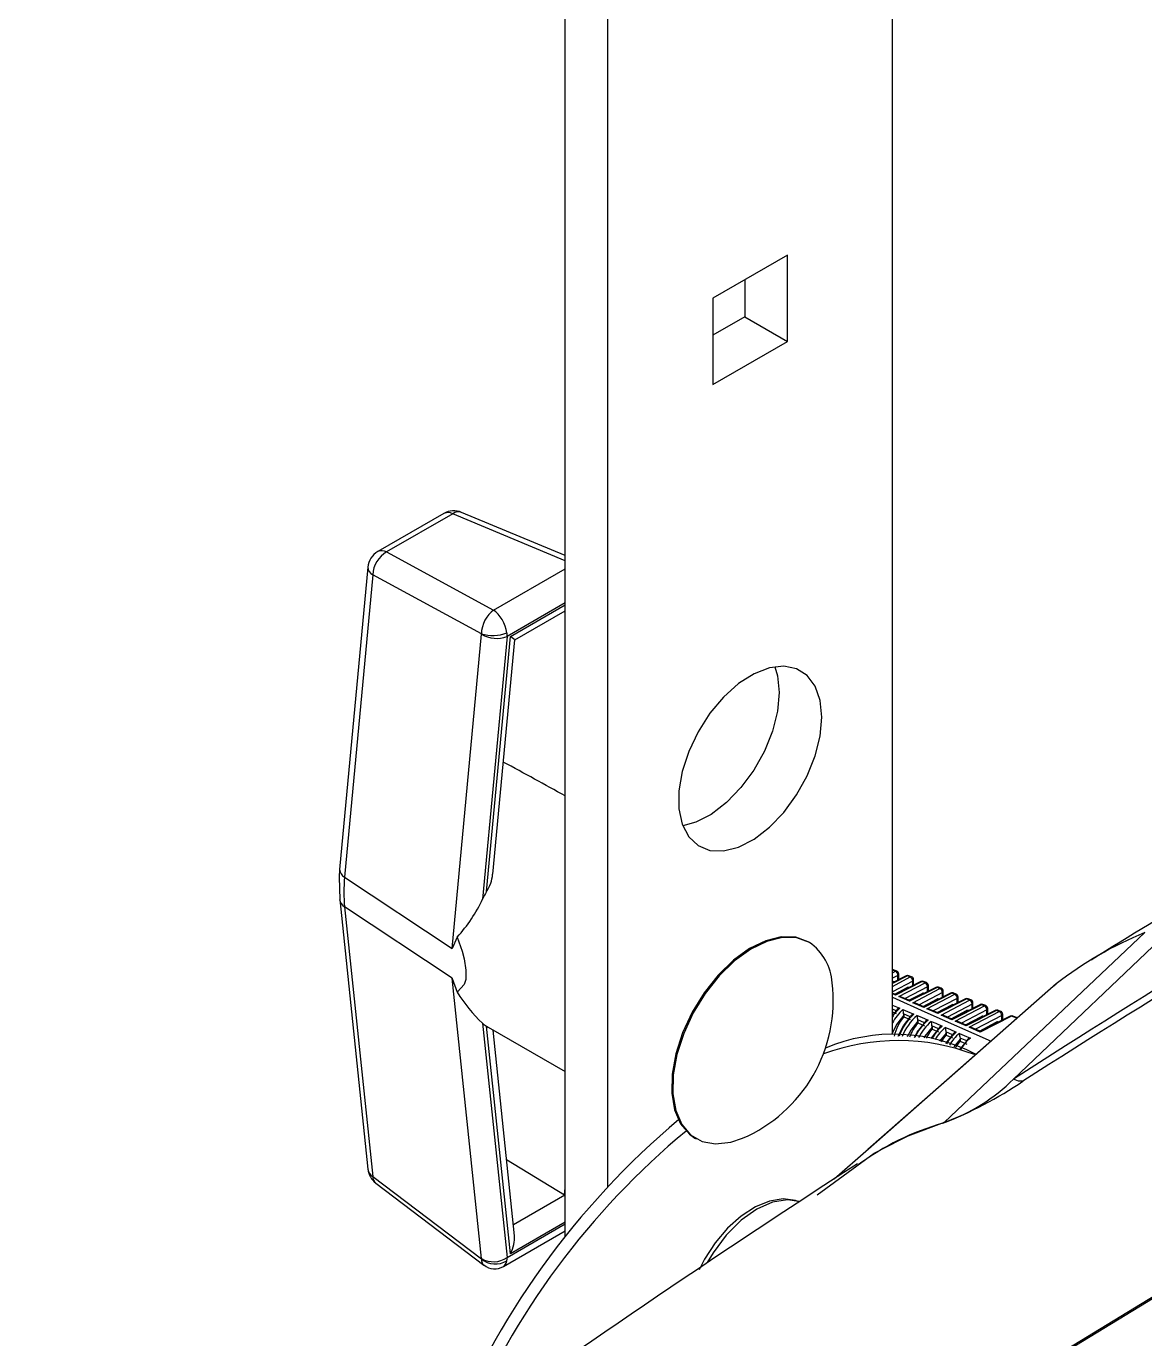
# Model space of a CAD drawing. Extents: x 6 to 134, y 1 to 99.
# Drawn here: x 12.961 to 16.437, y 15.045 to 19.123 of the extents above; entities that cross this region are included whole.
import ezdxf

# ---------------------------------------------------------------- set-up
doc = ezdxf.new("R2010")
doc.units = 0
doc.header["$MEASUREMENT"] = 0
doc.layers.add('OBJECT', color=7, linetype='CONTINUOUS')

msp = doc.modelspace()

# ---------------------------------------------------------------- linework, layer by layer
at = {"layer": 'OBJECT'}
for p, q in [((15.6524, 15.991), (15.6524, 21.5365)), ((14.6356, 15.3629), (14.6356, 21.103)), ((14.7686, 15.517), (14.7686, 21.0262)), ((15.3265, 18.412), (15.0945, 18.2781)), ((15.3265, 18.1442), (15.3265, 18.412)), ((15.1935, 18.3353), (15.1935, 18.2209)), ((15.0945, 18.2781), (15.0945, 18.0103)), ((15.1935, 18.2209), (15.0945, 18.1638)), ((15.1935, 18.2209), (15.3265, 18.1442)), ((15.0945, 18.0103), (15.3265, 18.1442)), ((14.2585, 17.6093), (14.0533, 17.4908)), ((14.2859, 17.6082), (14.0807, 17.4898)), ((14.6356, 17.4627), (14.2859, 17.6082)), ((14.6356, 17.4789), (14.3138, 17.6129)), ((14.0807, 17.4898), (14.4129, 17.309)), ((14.0223, 17.4425), (13.9346, 16.5029)), ((14.0376, 17.4189), (13.9499, 16.4794)), ((14.3751, 17.2354), (14.0376, 17.4189)), ((14.4129, 17.309), (14.6356, 17.4376)), ((14.6356, 17.3313), (14.4552, 17.2272)), ((14.4653, 17.2274), (14.6356, 17.3257)), ((14.4786, 17.2164), (14.6356, 17.3071)), ((14.6356, 17.3025), (14.6352, 17.3068)), ((14.2839, 16.2574), (14.375, 17.234)), ((14.4552, 17.2272), (14.379, 16.4112)), ((14.3913, 16.4346), (14.4653, 17.2274)), ((14.4106, 16.488), (14.4786, 17.2165)), ((13.9499, 16.4794), (14.2839, 16.2574)), ((13.9347, 16.41), (14.0224, 15.5717)), ((14.2839, 16.1652), (13.9499, 16.3872)), ((13.9499, 16.3872), (14.0376, 15.5489)), ((16.5863, 16.3823), (16.029, 15.8519)), ((15.3944, 16.2761), (15.3909, 16.2782)), ((16.4368, 16.3067), (15.8139, 15.7179)), ((14.375, 15.2939), (14.2839, 16.1652)), ((15.6658, 16.1874), (15.6524, 16.1926)), ((15.6617, 16.1869), (15.6524, 16.1905)), ((15.6524, 16.182), (15.6617, 16.1869)), ((15.6693, 16.174), (15.6524, 16.1652)), ((15.6949, 16.1726), (15.6524, 16.151)), ((15.699, 16.1724), (15.6524, 16.1488)), ((15.6524, 16.1399), (15.7079, 16.169)), ((15.7155, 16.1561), (15.6524, 16.1231)), ((15.6524, 16.1538), (15.6525, 16.1539)), ((15.6557, 16.1526), (15.6525, 16.1539)), ((15.6581, 16.1538), (15.6566, 16.1544)), ((15.7451, 16.1545), (15.6622, 16.1124)), ((15.7411, 16.1547), (15.6624, 16.1146)), ((15.6693, 16.1596), (15.6693, 16.174)), ((15.6722, 16.161), (15.6722, 16.1781)), ((15.7079, 16.169), (15.699, 16.1724)), ((15.712, 16.1695), (15.7031, 16.173)), ((15.7155, 16.1416), (15.7155, 16.1561)), ((15.7183, 16.1431), (15.7183, 16.1602)), ((15.754, 16.1511), (15.7451, 16.1545)), ((15.7581, 16.1516), (15.7492, 16.1551)), ((16.1618, 16.1479), (15.5782, 15.6344)), ((15.6624, 16.1146), (15.6524, 16.119)), ((15.6622, 16.1124), (15.6524, 16.1167)), ((15.66, 16.1157), (15.6987, 16.136)), ((15.672, 16.1081), (15.754, 16.1511)), ((15.7616, 16.1383), (15.692, 16.1017)), ((15.7019, 16.1347), (15.6987, 16.136)), ((15.7043, 16.1359), (15.7028, 16.1365)), ((15.7038, 16.0966), (15.7448, 16.1181)), ((15.7913, 16.1366), (15.706, 16.0933)), ((15.7873, 16.1367), (15.7062, 16.0956)), ((15.7159, 16.089), (15.8001, 16.1332)), ((15.8077, 16.1204), (15.7358, 16.0826)), ((15.7481, 16.1168), (15.7448, 16.1181)), ((15.7504, 16.118), (15.7489, 16.1186)), ((15.8375, 16.1187), (15.7499, 16.0742)), ((15.8335, 16.1188), (15.75, 16.0765)), ((15.7597, 16.0699), (15.8463, 16.1153)), ((15.7616, 16.1237), (15.7616, 16.1383)), ((15.7645, 16.1252), (15.7645, 16.1423)), ((15.8001, 16.1332), (15.7913, 16.1366)), ((15.8042, 16.1337), (15.7954, 16.1372)), ((15.8077, 16.1058), (15.8077, 16.1204)), ((15.8106, 16.1072), (15.8106, 16.1244)), ((15.8463, 16.1153), (15.8375, 16.1187)), ((15.8504, 16.1158), (15.8416, 16.1192)), ((16.1539, 16.1411), (16.1618, 16.1479)), ((15.706, 16.0933), (15.672, 16.1081)), ((15.7062, 16.0956), (15.6808, 16.1066)), ((15.7499, 16.0742), (15.7159, 16.089)), ((15.75, 16.0765), (15.7246, 16.0875)), ((15.7476, 16.0775), (15.7909, 16.1002)), ((15.8539, 16.1025), (15.7797, 16.0636)), ((15.7943, 16.0989), (15.7909, 16.1002)), ((15.7915, 16.0584), (15.8371, 16.0823)), ((15.8837, 16.1008), (15.7937, 16.0551)), ((15.8796, 16.1009), (15.7939, 16.0574)), ((15.7966, 16.1001), (15.795, 16.1007)), ((15.8036, 16.0508), (15.8924, 16.0974)), ((15.9, 16.0846), (15.8235, 16.0445)), ((15.8404, 16.081), (15.8371, 16.0823)), ((15.9298, 16.0829), (15.8376, 16.036)), ((15.9258, 16.083), (15.8377, 16.0383)), ((15.8428, 16.0822), (15.8412, 16.0828)), ((15.8474, 16.0317), (15.9385, 16.0796)), ((15.8539, 16.0879), (15.8539, 16.1025)), ((15.8567, 16.0893), (15.8567, 16.1065)), ((15.8924, 16.0974), (15.8837, 16.1008)), ((15.8965, 16.098), (15.8878, 16.1013)), ((15.9, 16.0699), (15.9, 16.0846)), ((15.9029, 16.0714), (15.9029, 16.0886)), ((15.9385, 16.0796), (15.9298, 16.0829)), ((15.9426, 16.0801), (15.934, 16.0834)), ((15.949, 16.0535), (15.949, 16.0707)), ((15.6643, 16.064), (15.6524, 16.0691)), ((15.6524, 16.0472), (15.6642, 16.0623)), ((15.6524, 16.0609), (15.6642, 16.0558)), ((15.6591, 16.0549), (15.6693, 16.0679)), ((15.7081, 16.0454), (15.6873, 16.0542)), ((15.688, 16.05), (15.688, 16.0454)), ((15.688, 16.0454), (15.708, 16.0367)), ((15.752, 16.0267), (15.7312, 16.0355)), ((15.7319, 16.0315), (15.7319, 16.0263)), ((15.7937, 16.0551), (15.7597, 16.0699)), ((15.7939, 16.0574), (15.7685, 16.0684)), ((15.8376, 16.036), (15.8036, 16.0508)), ((15.8377, 16.0383), (15.8123, 16.0493)), ((15.8353, 16.0393), (15.8832, 16.0644)), ((15.8814, 16.0169), (15.8474, 16.0317)), ((15.8816, 16.0192), (15.8562, 16.0303)), ((15.9461, 16.0667), (15.8674, 16.0254)), ((15.8792, 16.0202), (15.9293, 16.0465)), ((15.976, 16.065), (15.8814, 16.0169)), ((15.972, 16.0651), (15.8816, 16.0192)), ((15.8866, 16.0631), (15.8832, 16.0644)), ((15.889, 16.0643), (15.8873, 16.065)), ((15.8913, 16.0127), (15.9847, 16.0617)), ((15.9923, 16.0488), (15.9112, 16.0063)), ((16.0222, 16.0471), (15.9252, 15.9978)), ((16.0182, 16.0472), (15.9254, 16.0001)), ((15.9328, 16.0452), (15.9293, 16.0465)), ((15.9351, 16.0464), (15.9334, 16.0471)), ((15.9461, 16.052), (15.9461, 16.0667)), ((15.9847, 16.0617), (15.976, 16.065)), ((15.9888, 16.0622), (15.9801, 16.0655)), ((15.9923, 16.0341), (15.9923, 16.0488)), ((15.9952, 16.0355), (15.9952, 16.0529)), ((16.0393, 16.0405), (16.0222, 16.0471)), ((16.0409, 16.042), (16.0263, 16.0476)), ((14.379, 16.0252), (14.4552, 15.2972)), ((14.3913, 16.016), (14.3962, 16.0135)), ((14.4653, 15.3087), (14.3913, 16.016)), ((14.396, 16.0131), (14.6356, 15.8748)), ((14.4782, 15.365), (14.4113, 16.0042)), ((15.7319, 16.0263), (15.7518, 16.0176)), ((15.7958, 16.008), (15.7751, 16.0168)), ((15.7757, 16.0129), (15.7757, 16.0073)), ((15.7757, 16.0073), (15.7957, 15.9986)), ((15.8196, 15.9943), (15.799, 15.9696)), ((15.8396, 15.9892), (15.819, 15.9981)), ((15.8196, 15.9943), (15.8196, 15.9882)), ((15.9252, 15.9978), (15.8913, 16.0127)), ((15.9254, 16.0001), (15.9, 16.0112)), ((15.923, 16.0011), (15.9755, 16.0287)), ((15.979, 16.0273), (15.9755, 16.0287)), ((15.9813, 16.0285), (15.9796, 16.0292)), ((15.8183, 15.962), (15.8395, 15.988)), ((15.8196, 15.9882), (15.8395, 15.9795)), ((15.8634, 15.9757), (15.8433, 15.9521)), ((15.8628, 15.9444), (15.8834, 15.9694)), ((15.8834, 15.9705), (15.8629, 15.9793)), ((15.8634, 15.9757), (15.8634, 15.9691)), ((15.8634, 15.9691), (15.8834, 15.9604)), ((16.029, 15.8519), (16.029, 15.8519)), ((15.0389, 15.6685), (15.0425, 15.6664)), ((15.5782, 15.6344), (15.4719, 15.541)), ((15.5782, 15.6344), (15.5762, 15.6326)), ((14.4534, 15.6017), (14.6336, 15.4924)), ((14.0376, 15.5489), (14.3751, 15.2928)), ((14.0467, 15.5284), (14.3829, 15.2732)), ((14.6336, 15.4924), (14.6356, 15.5137)), ((14.4746, 15.3997), (14.6343, 15.492)), ((14.4436, 15.2694), (14.6356, 15.3802)), ((14.4552, 15.2972), (14.6356, 15.4014)), ((14.6356, 15.407), (14.4653, 15.3087))]:
    msp.add_line(p, q, dxfattribs=at)
at = {"layer": 'OBJECT', "flags": 128}
for points in [[(15.4332, 16.9761), (15.428, 17.0284), (15.4126, 17.0722), (15.3878, 17.1056), (15.3547, 17.1268), (15.3148, 17.135), (15.2701, 17.1298), (15.2226, 17.1113), (15.1745, 17.0806), (15.128, 17.0389), (15.0855, 16.9883), (15.0488, 16.9311), (15.0196, 16.87), (14.9994, 16.8078), (14.9891, 16.7475), (14.9891, 16.6919), (14.9994, 16.6436), (15.0196, 16.6048), (15.0488, 16.5773), (15.0855, 16.5625), (15.128, 16.561), (15.1745, 16.5729), (15.2226, 16.5977), (15.2701, 16.6341), (15.3148, 16.6805), (15.3547, 16.7348), (15.3878, 16.7943), (15.4126, 16.8562), (15.428, 16.9178), (15.4332, 16.9761)], [(15.2868, 17.1332), (15.2951, 17.1052), (15.3003, 17.0529)], [(15.3003, 17.0529), (15.2951, 16.9946), (15.2797, 16.933), (15.2549, 16.871), (15.2218, 16.8115), (15.1819, 16.7573), (15.1371, 16.7109), (15.0896, 16.6744), (15.0415, 16.6497), (15.0012, 16.6386)], [(13.9346, 16.5029), (13.9329, 16.4791), (13.9347, 16.41)], [(14.3001, 16.293), (14.2841, 16.258), (14.2839, 16.2574)], [(14.3001, 16.293), (14.3156, 16.2493), (14.322, 16.2253), (14.3273, 16.1905), (14.3263, 16.1609), (14.322, 16.1453), (14.3014, 16.1226), (14.3001, 16.122)], [(15.3909, 16.2782), (15.3519, 16.2924), (15.3072, 16.2936), (15.2588, 16.2816), (15.2086, 16.257), (15.1586, 16.2208), (15.111, 16.1745), (15.0676, 16.12), (15.0302, 16.0594), (15.0004, 15.9953), (14.9794, 15.9303), (14.968, 15.8671), (14.9667, 15.8082), (14.9756, 15.7561), (14.9943, 15.7129), (15.022, 15.6803), (15.0389, 15.6685)], [(15.3944, 16.2761), (15.3554, 16.2904), (15.3108, 16.2915), (15.2624, 16.2796), (15.2121, 16.255), (15.1622, 16.2188), (15.1145, 16.1725), (15.0711, 16.1179), (15.0338, 16.0574), (15.004, 15.9933), (14.9829, 15.9283), (14.9715, 15.8651), (14.9703, 15.8062), (14.9791, 15.7541), (14.9978, 15.7109), (15.0255, 15.6783), (15.0612, 15.6577), (15.1032, 15.65), (15.15, 15.6554), (15.1868, 15.6679)], [(14.2839, 16.1652), (14.2841, 16.1644), (14.3001, 16.122)], [(16.1571, 16.1444), (15.8628, 15.8848), (15.5762, 15.6326)], [(15.6524, 16.1065), (15.753, 16.0611), (15.959, 15.9697)], [(15.6524, 16.0819), (15.6553, 16.0807), (15.6753, 16.0723)], [(15.688, 16.05), (15.6657, 16.0215), (15.6524, 15.995)], [(15.6704, 15.9847), (15.6871, 16.0172), (15.708, 16.0438)], [(15.6852, 16.0681), (15.6993, 16.0622), (15.7193, 16.0537)], [(15.7319, 16.0315), (15.7093, 16.0032), (15.6988, 15.9828)], [(15.7292, 16.0495), (15.7432, 16.0436), (15.7632, 16.0351)], [(15.7731, 16.0309), (15.7872, 16.025), (15.8072, 16.0165)], [(15.7215, 15.9813), (15.7299, 15.9977), (15.7518, 16.0252)], [(15.7757, 16.0129), (15.753, 15.985), (15.75, 15.9794)], [(15.758, 15.9789), (15.7694, 15.9988), (15.7757, 16.0073)], [(15.7726, 15.9779), (15.7728, 15.9782), (15.7957, 16.0066)], [(15.8171, 16.0123), (15.8311, 16.0063), (15.8511, 15.9978)], [(15.819, 15.9981), (15.8195, 15.9949), (15.8196, 15.9943)], [(15.861, 15.9936), (15.8751, 15.9876), (15.8951, 15.9791)], [(15.8056, 15.967), (15.8125, 15.979), (15.8196, 15.9882)], [(15.8495, 15.9497), (15.8509, 15.9523), (15.8634, 15.9691)], [(15.8629, 15.9793), (15.8634, 15.9762), (15.8634, 15.9757)], [(16.0576, 15.8449), (16.044, 15.8452), (16.029, 15.8519)], [(15.6791, 15.6637), (15.7017, 15.6752), (15.8139, 15.7179), (15.8139, 15.7179), (15.8139, 15.7179)], [(15.4191, 15.4922), (15.5955, 15.6212), (15.6791, 15.6637)], [(17.1688, 15.6054), (16.405, 15.1398), (14.1742, 13.7798)], [(17.1757, 15.6049), (17.1546, 15.592), (17.0699, 15.5404), (16.7312, 15.3339), (15.3766, 14.5081), (14.1812, 13.7794)], [(15.3637, 15.4696), (15.3518, 15.4748), (15.3126, 15.4791), (15.2707, 15.4724), (15.2268, 15.4546), (15.1825, 15.4261), (15.1401, 15.3882), (15.1016, 15.3428), (15.0684, 15.2917), (15.0516, 15.2592)], [(15.3618, 15.4715), (15.3264, 15.4768), (15.2802, 15.4694), (15.2313, 15.4478), (15.1825, 15.4131), (15.1363, 15.3671), (15.0952, 15.3122), (15.0769, 15.2819)]]:
    msp.add_lwpolyline(points, dxfattribs=at)
at = {"layer": 'OBJECT'}
for centre, radius, start, end in [((14.2897, 17.5552), 0.0625, 67.401, 119.9973), ((14.2712, 17.5831), 0.0291, 59.6545, 115.8932), ((14.3042, 17.5843), 0.0301, 71.5064, 127.3904), ((14.0845, 17.4367), 0.0625, 119.9973, 174.667), ((14.1242, 17.4148), 0.0867, 120.1569, 177.2632), ((14.066, 17.4647), 0.0291, 59.6545, 115.8932), ((14.0492, 17.4433), 0.0269, 181.6273, 244.5359), ((14.4223, 17.3146), 0.0934, 239.6252, 290.6243), ((14.4105, 17.3547), 0.1245, 253.448, 290.6391), ((33.7156, -11.6855), 32.728, 120.0217, 122.7117), ((34.1023, -12.3431), 33.469, 119.99497, 122.62559), ((26.8701, -0.7873), 20.0414, 119.51583, 121.93089), ((13.9615, 16.5037), 0.0269, 181.6257, 244.5375), ((14.2971, 16.4975), 0.1133, 326.2582, 355.1794), ((13.966, 16.4145), 0.0317, 188.168, 239.5102), ((13.9395, 16.6192), 0.4863, 317.8688, 334.6735), ((14.9571, 16.1221), 0.6463, 151.0847, 153.429), ((44.0406, -27.3935), 50.4077, 119.94158, 125.57753), ((15.2995, 16.1397), 0.1662, 3.6858, 55.1427), ((16.8778, 15.2255), 1.1677, 112.1904, 127.8204), ((43.9747, -27.293), 50.2674, 119.93387, 125.58395), ((15.6643, 16.1829), 0.00472, 71.2048, 123.231), ((15.6551, 16.1743), 0.0143, 359.0769, 62.2787), ((15.6622, 16.1781), 0.01, 0, 68.8055), ((15.6673, 16.1785), 0.00496, 294.6907, 354.6633), ((15.6995, 16.1636), 0.01, 68.8055, 116.9342), ((15.6968, 16.1683), 0.00462, 62.4937, 114.3446), ((15.7015, 16.1685), 0.00472, 71.2062, 123.2216), ((15.7104, 16.1651), 0.00472, 71.2009, 123.2268), ((15.7012, 16.1564), 0.0143, 359.0757, 62.2798), ((15.7083, 16.1602), 0.01, 0, 68.8055), ((15.7134, 16.1607), 0.00496, 294.6863, 354.6567), ((15.7456, 16.1457), 0.01, 68.8055, 116.9342), ((15.743, 16.1504), 0.00462, 62.4923, 114.3494), ((15.7477, 16.1506), 0.00472, 71.2048, 123.231), ((15.7566, 16.1472), 0.00472, 71.2062, 123.2216), ((14.6765, 16.3484), 0.4393, 211.034, 227.3744), ((15.0033, 16.0955), 0.4653, 330, 6.7785), ((15.7474, 16.1385), 0.0143, 359.0745, 62.2791), ((15.7545, 16.1423), 0.01, 0, 68.8055), ((15.7595, 16.1428), 0.00496, 294.7054, 354.644), ((15.7918, 16.1278), 0.01, 68.8055, 116.9342), ((15.7892, 16.1325), 0.00462, 62.4794, 114.3623), ((15.7939, 16.1327), 0.00472, 71.1986, 123.2339), ((15.8027, 16.1293), 0.00472, 71.2048, 123.231), ((15.7935, 16.1206), 0.0143, 359.0734, 62.2821), ((15.8006, 16.1244), 0.01, 0, 68.8055), ((15.8057, 16.1249), 0.00496, 294.6907, 354.6633), ((15.838, 16.1099), 0.01, 68.8055, 116.9342), ((15.8354, 16.1146), 0.00462, 62.4863, 114.3618), ((15.8401, 16.1148), 0.00472, 71.205, 123.2195), ((15.8488, 16.1114), 0.00472, 71.2035, 123.2242), ((15.8396, 16.1027), 0.0143, 359.0799, 62.2775), ((15.8467, 16.1065), 0.01, 0, 68.8055), ((15.7578, 15.9805), 0.1234, 131.919, 148.6025), ((15.6777, 16.0577), 0.0148, 99.112, 154.6124), ((15.6673, 16.0724), 0.00496, 294.6907, 354.6633), ((15.8518, 16.107), 0.00496, 294.6996, 354.6543), ((15.8842, 16.092), 0.01, 68.8055, 116.9342), ((15.8815, 16.0967), 0.00462, 62.4782, 114.3629), ((15.8863, 16.0969), 0.00472, 71.205, 123.2195), ((15.895, 16.0935), 0.00472, 71.2095, 123.215), ((15.8858, 16.0848), 0.0143, 359.0776, 62.2792), ((15.8929, 16.0886), 0.01, 360, 68.8055), ((15.8979, 16.0891), 0.00496, 294.703, 354.651), ((15.9303, 16.0741), 0.01, 68.8055, 116.9342), ((15.9277, 16.0788), 0.00462, 62.4791, 114.3554), ((15.9324, 16.079), 0.00472, 71.2048, 123.231), ((15.9411, 16.0756), 0.00472, 71.2035, 123.229), ((15.9319, 16.0669), 0.0143, 359.0733, 62.2781), ((15.939, 16.0707), 0.01, 0, 68.8055), ((15.9441, 16.0712), 0.00496, 294.6895, 354.6599), ((15.7898, 15.9524), 0.156, 132.1235, 151.7388), ((15.8139, 15.9453), 0.1609, 141.4957, 165.5386), ((15.8349, 15.9264), 0.172, 132.2214, 160.2462), ((15.839, 15.9238), 0.167, 131.1317, 158.932), ((15.7314, 16.0681), 0.0462, 179.9817, 197.4741), ((15.6739, 16.0498), 0.0142, 0.7509, 18.1403), ((15.7214, 16.0392), 0.0146, 98.4378, 155.2011), ((15.8714, 15.9108), 0.1648, 131.0258, 154.6979), ((15.7759, 16.0493), 0.0467, 179.6825, 197.1052), ((15.7179, 16.0313), 0.014, 0.7614, 17.6119), ((15.8875, 15.9004), 0.1736, 131.2517, 152.5347), ((15.7652, 16.0208), 0.0145, 97.645, 155.9034), ((15.8209, 16.0305), 0.0478, 179.4752, 196.6542), ((15.9765, 16.0562), 0.01, 68.8055, 116.9342), ((15.9739, 16.0609), 0.00462, 62.4662, 114.3684), ((15.9786, 16.0611), 0.00472, 71.1986, 123.2339), ((15.9872, 16.0577), 0.00472, 71.2047, 123.2146), ((15.978, 16.049), 0.0143, 359.0804, 62.2727), ((15.9852, 16.0529), 0.01, 0, 68.8055), ((15.9902, 16.0533), 0.00496, 294.6996, 354.6543), ((16.0227, 16.0383), 0.01, 68.8055, 116.9342), ((16.0201, 16.043), 0.00462, 62.4802, 114.3608), ((16.0248, 16.0432), 0.00472, 71.2, 123.2244), ((14.4609, 16.1221), 0.1269, 229.7816, 236.7244), ((15.6579, 15.4413), 0.5498, 62.5783, 112.8403), ((15.8486, 15.9282), 0.1525, 139.9484, 159.2193), ((15.7619, 16.0127), 0.0139, 0.7915, 17.0597), ((15.9041, 15.9047), 0.1479, 130.9145, 150.411), ((15.9062, 15.905), 0.1395, 129.7272, 149.9168), ((15.8089, 16.0023), 0.0143, 96.9326, 156.5369), ((15.8659, 16.0117), 0.0488, 179.2726, 196.2009), ((15.9426, 15.8894), 0.1418, 130.1567, 149.604), ((15.9463, 15.8881), 0.1357, 128.9428, 149.2497), ((15.8527, 15.9837), 0.0142, 96.1933, 157.1938), ((15.9116, 15.9929), 0.0506, 179.1933, 195.639), ((15.67, 15.303), 0.6683, 69.1754, 110.3114), ((15.9829, 15.8725), 0.1381, 129.4637, 148.9633), ((15.8964, 15.9652), 0.014, 95.4928, 157.8155), ((15.0033, 16.0955), 0.4653, 293.2269, 330), ((15.3586, 16.8731), 1.2433, 291.2494, 304.2077), ((15.634, 16.2462), 0.5582, 288.8005, 315.053), ((16.6233, 13.7858), 2.5372, 130.1132, 158.3775), ((16.0292, 14.9349), 0.8099, 105.7624, 126.6346), ((15.7865, 15.7493), 0.0417, 302.9386, 310.9907), ((16.5524, 13.8295), 2.4159, 129.6277, 157.2769), ((34.1056, -13.1091), 34.1773, 122.89568, 128.22023), ((14.0845, 15.5782), 0.0625, 185.9728, 232.7998), ((14.0537, 15.5762), 0.0317, 188.2088, 239.507), ((14.063, 15.5479), 0.0254, 177.7049, 230.1371), ((14.4124, 15.3602), 0.0762, 240.5855, 304.1394), ((14.4184, 15.3447), 0.0677, 230.1128, 302.0851), ((14.4162, 15.3124), 0.0507, 229.2709, 302.7043)]:
    msp.add_arc(centre, radius, start, end, dxfattribs=at)
for centre, major_axis, ratio, start_param, end_param in [((14.4167, 17.256), (0.0242, 0.0579), 0.586383, 0.712332, 2.164272), ((14.4167, 17.256), (-0.0264, 0.0568), 0.494733, 4.17706, 5.628999), ((14.3701, 17.2373), (-0.00266, 0.00708), 0.592096, 4.024712, 4.230835), ((14.4114, 17.2529), (-0.0302, 0.0547), 0.580255, 3.938244, 4.144367), ((14.4264, 17.2499), (0.0521, -0.0334), 0.049063, 0.025356, 0.760124), ((12.0599, 17.7947), (4.0542, -2.011), 0.053878, 0.909391, 0.969389), ((14.305, 16.6347), (0.2542, 0.4311), 0.582405, 2.24928, 2.475618), ((15.6521, 16.1454), (0.00492, 0.00878), 0.569277, 0.080603, 0.718914), ((15.6627, 16.1036), (-0.0003, 0.011), 0.034338, 0.016182, 0.647743), ((15.6982, 16.1275), (0.00492, 0.00878), 0.569277, 0.080603, 0.718914), ((15.7444, 16.1096), (0.00492, 0.00878), 0.569277, 0.080603, 0.718914), ((15.6725, 16.0993), (0.014, 0.0005), 0.628267, 0.919072, 1.582997), ((15.7065, 16.0845), (-0.0003, 0.011), 0.034338, 0.016182, 0.647743), ((15.7164, 16.0802), (0.014, 0.0005), 0.628267, 0.919072, 1.582997), ((15.7504, 16.0654), (-0.0003, 0.011), 0.034338, 0.016182, 0.647743), ((15.7905, 16.0918), (0.00492, 0.00878), 0.569277, 0.080603, 0.718914), ((15.8367, 16.0739), (0.00492, 0.00878), 0.569277, 0.080603, 0.718914), ((15.7602, 16.0611), (0.014, 0.0005), 0.628267, 0.919072, 1.582997), ((15.7942, 16.0463), (-0.0003, 0.011), 0.034338, 0.016182, 0.647743), ((15.8041, 16.042), (0.014, 0.0005), 0.628267, 0.919072, 1.582997), ((15.8381, 16.0272), (-0.0003, 0.011), 0.034338, 0.016182, 0.647743), ((15.8479, 16.0229), (0.014, 0.0005), 0.628267, 0.919072, 1.582997), ((15.8828, 16.056), (0.00492, 0.00878), 0.569277, 0.080603, 0.718914), ((15.9289, 16.0381), (0.00492, 0.00878), 0.569277, 0.080603, 0.718914), ((15.9751, 16.0202), (0.00492, 0.00878), 0.569277, 0.080603, 0.718914), ((15.8819, 16.0081), (-0.0003, 0.011), 0.034338, 0.016182, 0.647743), ((15.8917, 16.0038), (0.014, 0.0005), 0.628267, 0.919072, 1.582997), ((15.9257, 15.989), (-0.0003, 0.011), 0.034338, 0.016182, 0.647743), ((14.67, 15.5168), (0.0548, -0.0042), 0.631769, 4.037429, 4.054882), ((14.4264, 15.3311), (0.0335, 0.0656), 0.609076, 4.680667, 5.52959), ((14.4114, 15.3229), (-0.0315, 0.054), 0.564605, 3.718447, 3.92457), ((14.3701, 15.2972), (-0.00396, 0.00637), 0.47059, 3.705741, 3.911865), ((14.4167, 15.326), (0.0325, 0.0537), 0.485137, 2.493168, 3.088758), ((14.4167, 15.326), (-0.0254, 0.0574), 0.506157, 3.196668, 3.775292)]:
    msp.add_ellipse(centre, major_axis=major_axis, ratio=ratio, start_param=start_param, end_param=end_param, dxfattribs=at)

doc.saveas('drawing.dxf')
